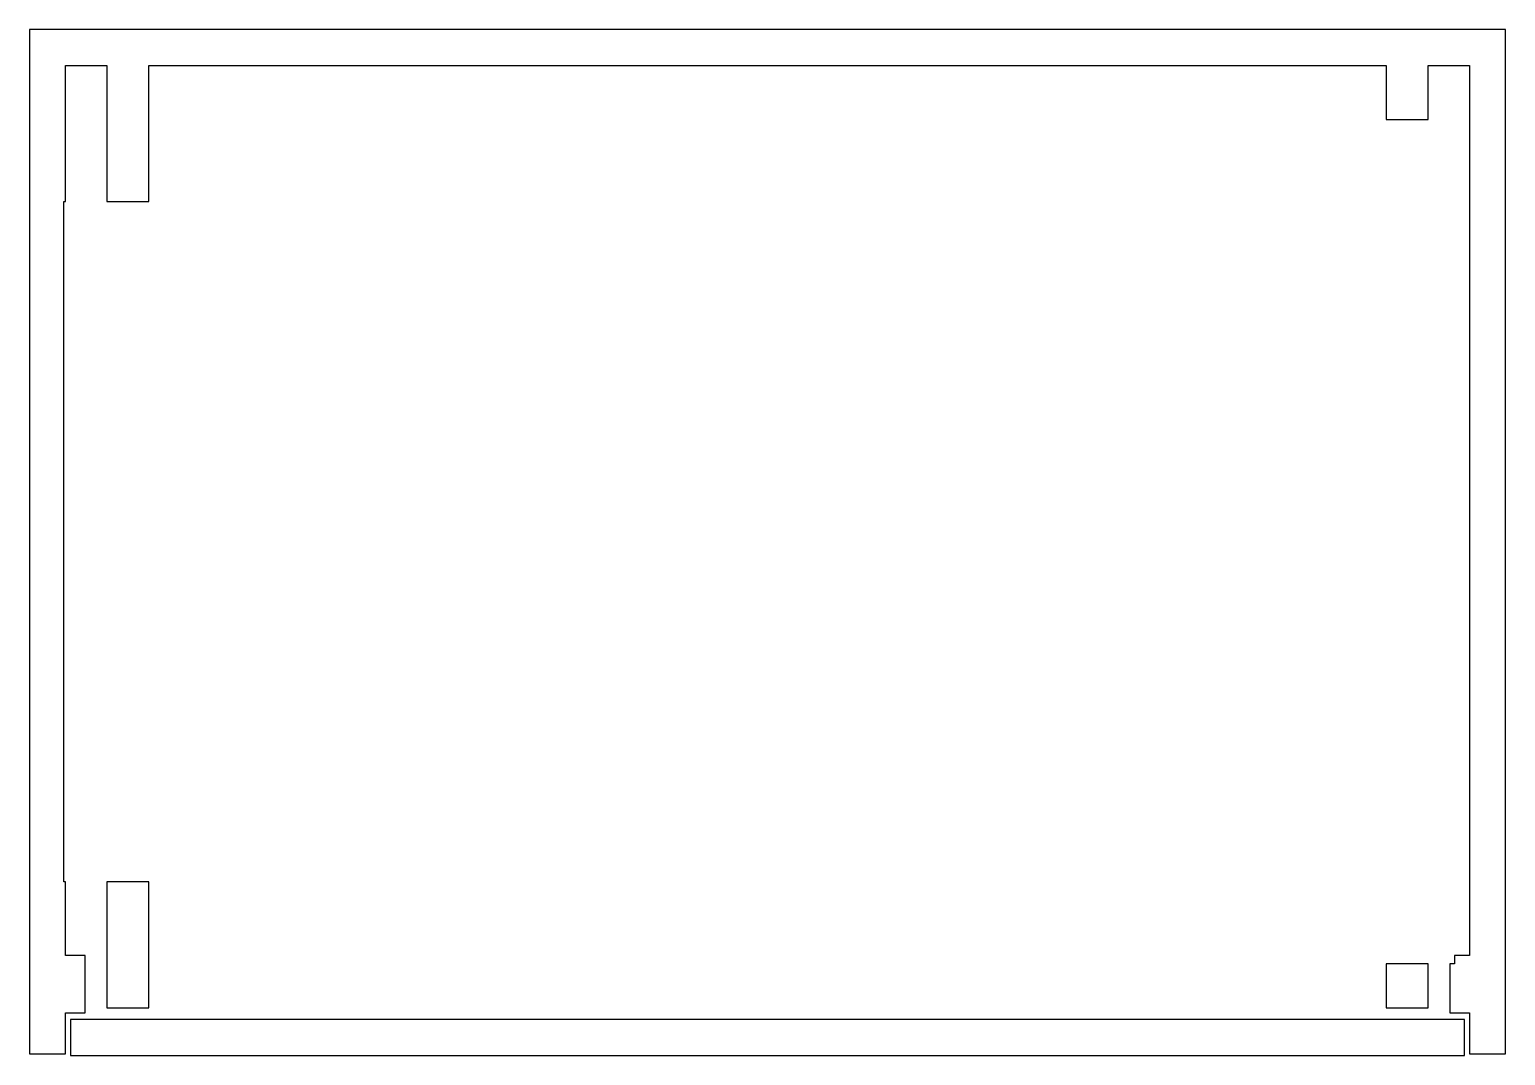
# Model space of a CAD drawing. Header units: metres. Extents: x 0 to 90, y -62.6 to 0.
import ezdxf

# ---------------------------------------------------------------- set-up
doc = ezdxf.new("R2010")
doc.units = ezdxf.units.M

msp = doc.modelspace()

# ---------------------------------------------------------------- linework, layer by layer
for p, q in [((90, 0), (0, 0)), ((0, 0), (0, -62.5)), ((90, -62.5), (90, 0)), ((2.2, -10.5), (2.2, -2.2)), ((2.2, -2.2), (4.71474, -2.2)), ((4.71474, -2.2), (4.71474, -10.5)), ((7.28525, -10.5), (7.28525, -2.2)), ((7.28525, -2.2), (82.7147, -2.2)), ((82.7147, -2.2), (82.7147, -5.5)), ((85.2853, -5.5), (85.2853, -2.2)), ((85.2853, -2.2), (87.8, -2.2)), ((87.8, -2.2), (87.8, -56.5)), ((82.7147, -5.5), (85.2853, -5.5)), ((2.1, -52), (2.1, -10.5)), ((2.1, -10.5), (2.2, -10.5)), ((4.71474, -10.5), (7.28525, -10.5)), ((2.2, -52), (2.1, -52)), ((2.2, -56.5), (2.2, -52)), ((7.28525, -52), (4.71474, -52)), ((4.71474, -52), (4.71474, -59.7)), ((7.28525, -59.7), (7.28525, -52)), ((3.39999, -56.5), (2.2, -56.5)), ((3.39999, -60), (3.39999, -56.5)), ((87.8, -56.5), (86.9, -56.5)), ((86.9, -56.5), (86.9, -57)), ((85.2853, -57), (82.7147, -57)), ((82.7147, -57), (82.7147, -59.7)), ((85.2853, -59.7), (85.2853, -57)), ((86.9, -57), (86.6, -57)), ((86.6, -57), (86.6, -60)), ((2.2, -62.5), (2.2, -60)), ((2.2, -60), (3.39999, -60)), ((4.71474, -59.7), (7.28525, -59.7)), ((82.7147, -59.7), (85.2853, -59.7)), ((86.6, -60), (87.8, -60)), ((87.8, -60), (87.8, -62.5)), ((87.5, -60.4), (2.5, -60.4)), ((2.5, -60.4), (2.5, -62.6)), ((87.5, -62.6), (87.5, -60.4)), ((0, -62.5), (2.2, -62.5)), ((2.5, -62.6), (87.5, -62.6)), ((87.8, -62.5), (90, -62.5))]:
    msp.add_line(p, q)

doc.saveas('drawing.dxf')
